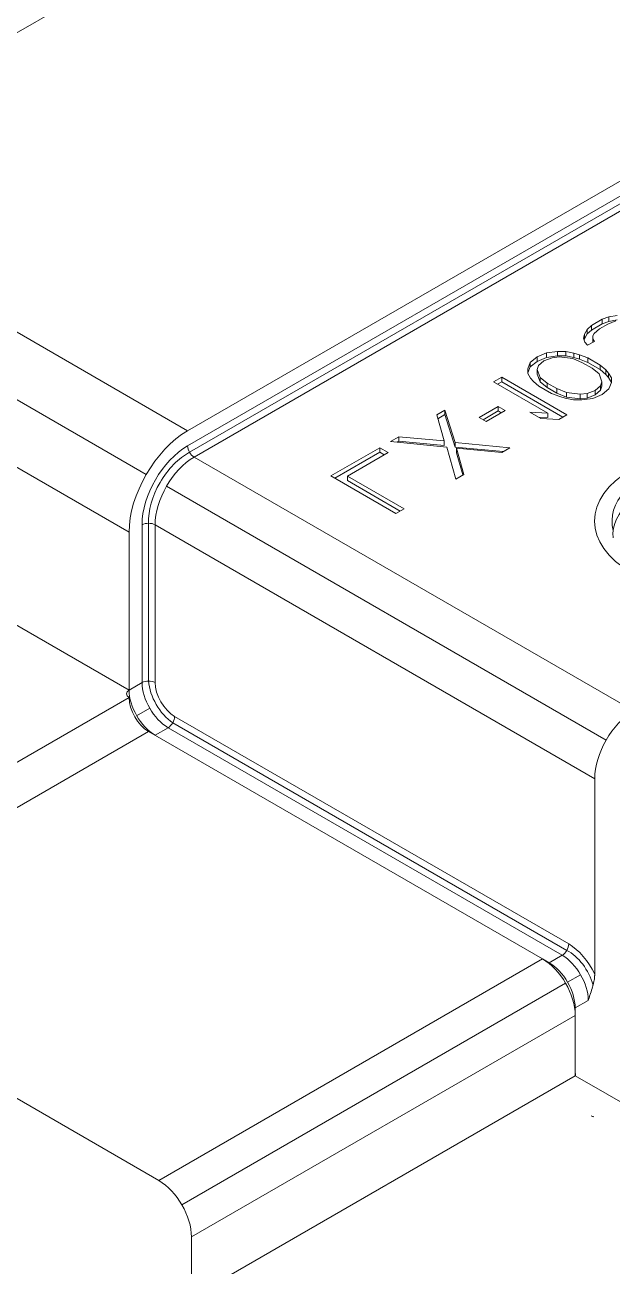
# Model space of a CAD drawing. Header units: millimetres. Extents: x 409 to 1151, y 1574 to 2099.
# Drawn here: x 969.11 to 991.64, y 1753.23 to 1800.82 of the extents above; entities that cross this region are included whole.
import ezdxf

# ---------------------------------------------------------------- set-up
doc = ezdxf.new("R2010")
doc.units = ezdxf.units.MM
doc.layers.add('core', color=7, linetype='Continuous', lineweight=20)

msp = doc.modelspace()

# ---------------------------------------------------------------- linework, layer by layer
at = {"layer": 'core', "linetype": 'Continuous'}
for p, q in [((983.836, 1809.196), (958.865, 1794.779)), ((1000.329, 1799.674), (975.357, 1785.257)), ((975.357, 1784.68), (1000.329, 1799.098)), ((975.43, 1784.434), (1000.402, 1798.851)), ((975.607, 1784.248), (1000.578, 1798.665)), ((958.865, 1794.779), (975.357, 1785.257)), ((973.768, 1783.579), (957.276, 1793.101)), ((956.617, 1790.886), (973.11, 1781.364)), ((990.84, 1789.294), (990.685, 1789.143)), ((991.256, 1789.534), (990.84, 1789.294)), ((991.256, 1789.361), (990.84, 1789.121)), ((990.84, 1789.121), (990.84, 1789.294)), ((991.157, 1789.17), (991.469, 1789.351)), ((991.517, 1789.624), (991.256, 1789.534)), ((991.256, 1789.361), (991.256, 1789.534)), ((991.517, 1789.451), (991.256, 1789.361)), ((991.469, 1789.351), (991.783, 1789.47)), ((991.831, 1789.682), (991.517, 1789.624)), ((991.517, 1789.451), (991.517, 1789.624)), ((991.831, 1789.509), (991.517, 1789.451)), ((990.583, 1788.961), (990.533, 1788.81)), ((990.533, 1788.81), (990.588, 1788.658)), ((990.583, 1788.788), (990.563, 1788.728)), ((990.685, 1789.143), (990.583, 1788.961)), ((990.685, 1788.97), (990.583, 1788.788)), ((990.583, 1788.788), (990.583, 1788.961)), ((990.685, 1788.97), (990.685, 1789.143)), ((990.84, 1789.121), (990.685, 1788.97)), ((990.899, 1788.899), (990.95, 1788.99)), ((990.899, 1788.726), (990.899, 1788.899)), ((990.902, 1788.777), (990.899, 1788.899)), ((990.902, 1788.655), (990.902, 1788.777)), ((990.956, 1788.686), (990.902, 1788.777)), ((990.95, 1788.99), (991.157, 1789.17)), ((989.543, 1788.3), (989.124, 1788.242)), ((989.543, 1788.127), (989.543, 1788.3)), ((989.859, 1788.298), (989.543, 1788.3)), ((989.859, 1788.125), (989.859, 1788.298)), ((990.175, 1788.235), (989.859, 1788.298)), ((990.588, 1788.658), (990.696, 1788.536)), ((990.696, 1788.536), (990.956, 1788.686)), ((990.901, 1788.654), (990.899, 1788.726)), ((988.5, 1787.881), (988.399, 1787.639)), ((988.759, 1788.092), (988.5, 1787.881)), ((988.759, 1787.919), (988.5, 1787.708)), ((988.5, 1787.708), (988.5, 1787.881)), ((989.124, 1788.242), (988.759, 1788.092)), ((988.759, 1787.919), (988.759, 1788.092)), ((989.124, 1788.069), (988.759, 1787.919)), ((988.817, 1787.758), (989.024, 1787.939)), ((989.024, 1787.939), (989.338, 1788.058)), ((989.124, 1788.069), (989.124, 1788.242)), ((989.543, 1788.127), (989.124, 1788.069)), ((989.338, 1788.058), (989.6, 1788.087)), ((989.859, 1788.125), (989.543, 1788.127)), ((989.6, 1788.087), (990.127, 1788.023)), ((990.175, 1788.062), (989.859, 1788.125)), ((990.127, 1788.023), (990.498, 1787.869)), ((990.175, 1788.062), (990.175, 1788.235)), ((990.387, 1788.173), (990.175, 1788.235)), ((990.387, 1788), (990.175, 1788.062)), ((990.387, 1788), (990.387, 1788.173)), ((990.705, 1788.05), (990.387, 1788.173)), ((990.705, 1787.877), (990.387, 1788)), ((990.498, 1787.869), (990.869, 1787.655)), ((990.705, 1787.877), (990.705, 1788.05)), ((991.183, 1787.774), (990.705, 1788.05)), ((991.183, 1787.601), (990.705, 1787.877)), ((987.406, 1787.311), (987.094, 1787.131)), ((989.903, 1785.87), (987.406, 1787.311)), ((987.406, 1787.138), (987.406, 1787.311)), ((988.399, 1787.639), (988.402, 1787.457)), ((988.5, 1787.708), (988.402, 1787.473)), ((988.402, 1787.457), (988.511, 1787.274)), ((988.767, 1787.607), (988.817, 1787.758)), ((988.767, 1787.434), (988.767, 1787.607)), ((988.878, 1787.302), (988.767, 1787.607)), ((988.878, 1787.129), (988.767, 1787.434)), ((990.869, 1787.655), (991.136, 1787.44)), ((991.136, 1787.44), (991.247, 1787.136)), ((991.183, 1787.601), (991.183, 1787.774)), ((991.396, 1787.591), (991.183, 1787.774)), ((991.396, 1787.418), (991.183, 1787.601)), ((991.396, 1787.418), (991.396, 1787.591)), ((991.504, 1787.469), (991.396, 1787.591)), ((991.504, 1787.296), (991.396, 1787.418)), ((991.504, 1787.296), (991.504, 1787.469)), ((991.612, 1787.286), (991.504, 1787.469)), ((987.094, 1787.131), (989.166, 1785.935)), ((987.406, 1787.138), (987.244, 1787.045)), ((989.753, 1785.783), (987.406, 1787.138)), ((988.511, 1787.274), (988.618, 1787.152)), ((988.618, 1787.152), (988.832, 1786.969)), ((988.832, 1786.969), (989.31, 1786.693)), ((988.878, 1787.129), (988.878, 1787.302)), ((989.145, 1787.088), (988.878, 1787.302)), ((989.145, 1786.915), (988.878, 1787.129)), ((989.145, 1786.915), (989.145, 1787.088)), ((989.517, 1786.874), (989.145, 1787.088)), ((989.517, 1786.701), (989.145, 1786.915)), ((989.517, 1786.701), (989.517, 1786.874)), ((989.888, 1786.72), (989.517, 1786.874)), ((991.197, 1786.985), (990.99, 1786.804)), ((991.247, 1787.136), (991.197, 1786.985)), ((991.197, 1786.812), (991.197, 1786.985)), ((991.247, 1786.963), (991.197, 1786.812)), ((991.247, 1786.963), (991.247, 1787.136)), ((991.256, 1786.651), (991.515, 1786.861)), ((991.612, 1787.113), (991.504, 1787.296)), ((991.515, 1786.861), (991.616, 1787.104)), ((991.612, 1787.113), (991.612, 1787.286)), ((991.616, 1787.104), (991.612, 1787.286)), ((991.613, 1787.096), (991.612, 1787.113)), ((989.31, 1786.693), (989.628, 1786.569)), ((989.888, 1786.547), (989.517, 1786.701)), ((989.628, 1786.569), (989.839, 1786.507)), ((989.839, 1786.507), (990.156, 1786.445)), ((989.888, 1786.547), (989.888, 1786.72)), ((990.415, 1786.656), (989.888, 1786.72)), ((990.415, 1786.483), (989.888, 1786.547)), ((990.156, 1786.445), (990.471, 1786.443)), ((990.677, 1786.684), (990.415, 1786.656)), ((990.415, 1786.483), (990.415, 1786.656)), ((990.677, 1786.511), (990.415, 1786.483)), ((990.471, 1786.443), (990.891, 1786.501)), ((990.99, 1786.804), (990.677, 1786.684)), ((990.677, 1786.511), (990.677, 1786.684)), ((990.99, 1786.631), (990.677, 1786.511)), ((990.891, 1786.501), (991.256, 1786.651)), ((991.197, 1786.812), (990.99, 1786.631)), ((990.99, 1786.631), (990.99, 1786.804)), ((985.221, 1786.05), (984.909, 1785.87)), ((985.612, 1784.803), (985.221, 1786.05)), ((985.221, 1785.877), (985.221, 1786.05)), ((987.269, 1786.189), (986.54, 1785.769)), ((987.269, 1786.016), (986.69, 1785.682)), ((986.806, 1785.615), (987.534, 1786.036)), ((987.534, 1786.036), (987.269, 1786.189)), ((987.269, 1786.016), (987.269, 1786.189)), ((987.385, 1785.949), (987.269, 1786.016)), ((988.482, 1785.969), (988.907, 1785.724)), ((989.166, 1785.935), (988.482, 1785.969)), ((989.166, 1785.762), (989.166, 1785.935)), ((984.909, 1785.87), (985.19, 1784.866)), ((985.221, 1785.877), (984.951, 1785.721)), ((985.612, 1784.63), (985.221, 1785.877)), ((986.54, 1785.769), (986.806, 1785.615)), ((989.166, 1785.762), (988.81, 1785.78)), ((988.907, 1785.724), (989.591, 1785.689)), ((989.591, 1785.689), (989.903, 1785.87)), ((983.452, 1785.029), (983.14, 1784.848)), ((985.19, 1784.866), (983.452, 1785.029)), ((983.452, 1784.856), (983.452, 1785.029)), ((956.617, 1784.837), (973.11, 1775.315)), ((982.724, 1784.608), (980.851, 1783.527)), ((983.043, 1784.424), (982.724, 1784.608)), ((982.724, 1784.435), (982.724, 1784.608)), ((983.14, 1784.848), (985.3, 1784.623)), ((983.452, 1784.856), (983.394, 1784.822)), ((985.19, 1784.693), (983.452, 1784.856)), ((985.19, 1784.693), (985.19, 1784.866)), ((985.3, 1784.623), (985.637, 1783.407)), ((987.718, 1784.608), (985.612, 1784.803)), ((985.612, 1784.63), (985.612, 1784.803)), ((987.46, 1784.459), (985.612, 1784.63)), ((985.668, 1784.59), (987.406, 1784.428)), ((985.949, 1783.587), (985.668, 1784.59)), ((985.668, 1784.417), (985.668, 1784.59)), ((987.406, 1784.428), (987.718, 1784.608)), ((975.607, 1784.248), (992.468, 1774.513)), ((982.724, 1784.435), (981.001, 1783.44)), ((981.482, 1783.523), (983.043, 1784.424)), ((982.893, 1784.338), (982.724, 1784.435)), ((985.908, 1783.563), (985.668, 1784.417)), ((980.851, 1783.527), (983.348, 1782.085)), ((981.482, 1783.35), (981.482, 1783.523)), ((983.66, 1782.265), (981.482, 1783.523)), ((985.637, 1783.407), (985.949, 1783.587)), ((974.548, 1783.129), (991.408, 1773.395)), ((983.51, 1782.179), (981.482, 1783.35)), ((983.348, 1782.085), (983.66, 1782.265)), ((973.609, 1775.603), (973.609, 1781.653)), ((973.859, 1781.712), (973.859, 1775.663)), ((974.109, 1781.653), (990.969, 1771.918)), ((974.109, 1775.603), (974.109, 1781.653)), ((973.11, 1781.364), (973.11, 1775.315)), ((973.11, 1775.315), (973.609, 1775.603)), ((958.394, 1766.53), (973.11, 1775.026)), ((973.902, 1774.619), (973.402, 1774.33)), ((989.897, 1765.334), (974.785, 1774.059)), ((989.971, 1765.58), (974.858, 1774.306)), ((959.143, 1765.233), (973.859, 1773.729)), ((973.859, 1773.729), (988.972, 1765.004)), ((974.109, 1773.585), (974.608, 1773.873)), ((989.721, 1765.148), (974.608, 1773.873)), ((990.969, 1764.427), (990.969, 1771.918)), ((959.143, 1765.233), (974.256, 1756.507)), ((974.256, 1756.507), (988.972, 1765.004)), ((989.221, 1764.859), (988.972, 1765.004)), ((989.721, 1765.148), (989.221, 1764.859)), ((975.139, 1755.575), (989.855, 1764.072)), ((989.928, 1764.114), (990.427, 1764.402)), ((990.72, 1763.418), (990.22, 1763.129)), ((990.22, 1762.841), (990.22, 1763.129)), ((975.505, 1754.345), (990.22, 1762.841)), ((990.22, 1762.841), (990.22, 1760.528)), ((975.505, 1752.032), (990.22, 1760.528)), ((990.22, 1760.528), (1006.572, 1751.088)), ((975.505, 1754.345), (975.505, 1752.032))]:
    msp.add_line(p, q, dxfattribs=at)
for centre, major_axis, start_param, end_param in [((975.357, 1782.662), (1.589, 2.753), 0.785398, 2.356194), ((975.357, 1782.662), (-1.236, -2.141), 3.926991, 5.497787), ((975.607, 1784.536), (-0.177, 0.306), 0.785398, 2.356194), ((995.834, 1781.797), (-4.871, 0), 3.926991, 7.068583), ((975.357, 1782.662), (1.059, 1.835), 0.73595, 2.405643), ((975.607, 1782.518), (-1.059, -1.835), 3.926991, 5.497787), ((995.834, 1781.797), (-4.201, 0), 3.881441, 6.43333), ((995.834, 1781.25), (-4.166, 0), 3.926991, 6.32378), ((973.859, 1781.508), (-0.353, 0), 3.926991, 5.497787), ((973.859, 1775.459), (-0.353, 0), 3.926991, 5.497787), ((974.608, 1775.026), (-0.706, 1.223), 0.785398, 2.356194), ((974.858, 1775.171), (0.706, -1.223), 3.998985, 5.425793), ((974.858, 1775.171), (-0.53, 0.918), 0.785398, 2.356194), ((973.36, 1775.171), (-0.353, 0), 5.497787, 7.068583), ((974.109, 1774.738), (-0.706, 1.223), 0.785398, 2.356194), ((973.859, 1774.594), (0.53, -0.918), 3.926991, 5.497787), ((992.468, 1772.783), (1.059, 1.835), 0.785398, 2.356194), ((974.608, 1774.161), (-0.177, -0.306), 0.785398, 2.356194), ((989.721, 1765.436), (-0.177, -0.306), 0.785398, 2.356194), ((989.971, 1764.138), (0.883, -1.529), 1.428899, 2.356194), ((988.972, 1763.562), (-0.883, 1.529), 3.926991, 5.497787), ((989.721, 1763.994), (0.706, -1.223), 0.785398, 2.356194), ((989.971, 1764.138), (0.706, -1.223), 1.144952, 2.430886), ((989.221, 1765.148), (-0.177, -0.306), 0.697484, 0.785398), ((989.221, 1763.706), (0.706, -1.223), 0.785398, 2.356194), ((990.47, 1762.985), (-0.353, 0), 5.497787, 5.585701), ((992.468, 1762.114), (-1.589, -2.753), 5.497787, 5.616186), ((992.468, 1762.114), (-1.766, -3.058), 0.070753, 0.126811), ((974.256, 1755.066), (-0.883, 1.529), 3.926991, 5.497787)]:
    msp.add_ellipse(centre, major_axis=major_axis, ratio=0.57735, start_param=start_param, end_param=end_param, dxfattribs=at)
msp.add_open_spline([(990.72, 1763.418), (990.727, 1763.439), (990.735, 1763.46), (990.749, 1763.503), (990.771, 1763.568), (990.793, 1763.632), (990.836, 1763.76), (990.862, 1763.846), (990.898, 1763.973), (990.909, 1764.016), (990.924, 1764.08), (990.929, 1764.101), (990.937, 1764.143), (990.941, 1764.164), (990.953, 1764.226), (990.959, 1764.268), (990.964, 1764.318), (990.965, 1764.328), (990.966, 1764.348), (990.967, 1764.359), (990.969, 1764.388), (990.969, 1764.408), (990.969, 1764.427)], degree=3, knots=[0, 0, 0, 0, 0.0625, 0.0625, 0.125, 0.25, 0.25, 0.5, 0.5, 0.625, 0.625, 0.6875, 0.6875, 0.75, 0.75, 0.875, 0.875, 0.90625, 0.90625, 0.9375, 0.9375, 1, 1, 1, 1], dxfattribs=at)

doc.saveas('drawing.dxf')
